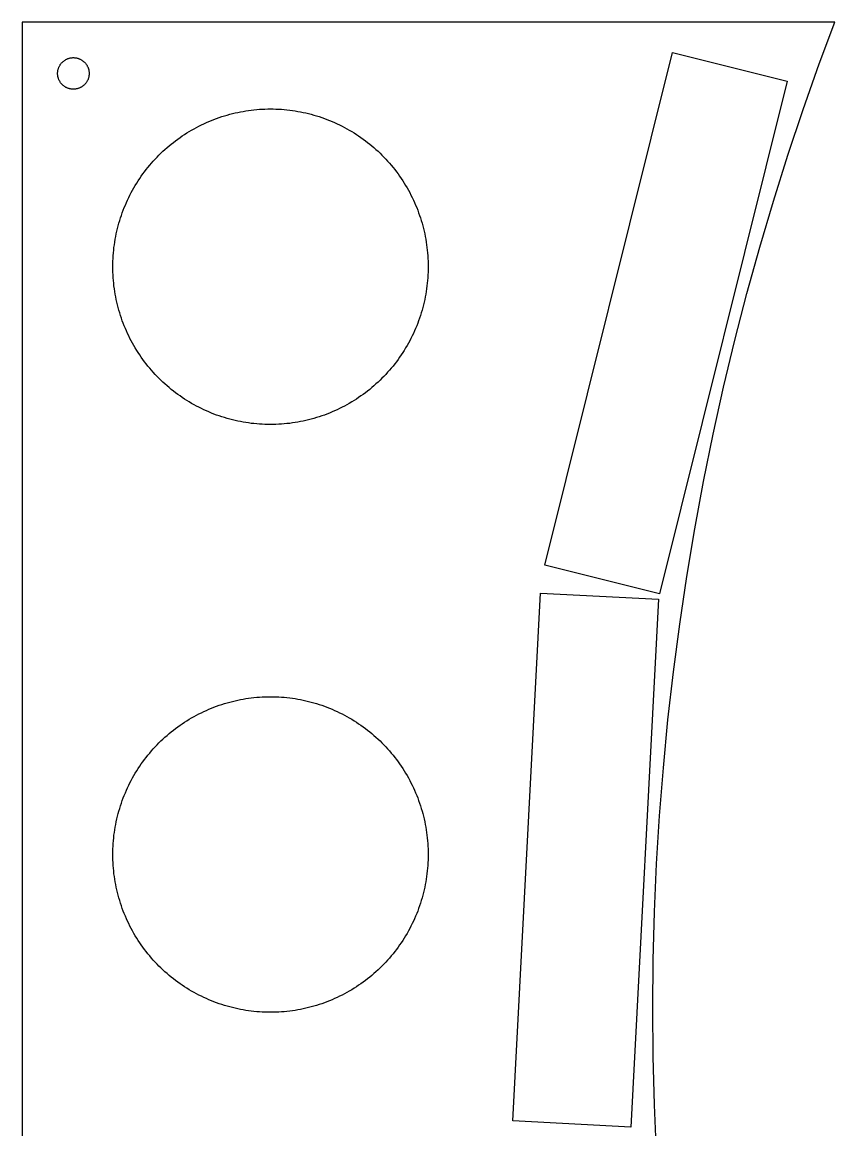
# Model space of a CAD drawing. Header units: metres. Extents: x 0 to 206, y 275 to 740.
# Drawn here: x 0 to 206.2, y 459.2 to 740 of the extents above; entities that cross this region are included whole.
import ezdxf

# ---------------------------------------------------------------- set-up
doc = ezdxf.new("R2010")
doc.units = ezdxf.units.M

msp = doc.modelspace()

# ---------------------------------------------------------------- linework, layer by layer
for p, q in [((206.173, 740), (0, 740)), ((0, 740), (0, 295)), ((202.215, 729.414), (206.173, 740)), ((10.4288, 730.064), (10.5374, 730.152)), ((10.5374, 730.152), (10.6488, 730.236)), ((10.6488, 730.236), (10.7632, 730.316)), ((10.7632, 730.316), (10.8803, 730.392)), ((10.8803, 730.392), (11, 730.464)), ((11, 730.464), (11.1221, 730.532)), ((11.1221, 730.532), (11.2465, 730.595)), ((11.2465, 730.595), (11.373, 730.654)), ((11.373, 730.654), (11.5016, 730.709)), ((11.5016, 730.709), (11.6319, 730.759)), ((11.6319, 730.759), (11.7639, 730.804)), ((11.7639, 730.804), (11.8974, 730.845)), ((11.8974, 730.845), (12.0323, 730.881)), ((12.0323, 730.881), (12.1684, 730.913)), ((12.1684, 730.913), (12.3054, 730.939)), ((12.3054, 730.939), (12.4433, 730.961)), ((12.4433, 730.961), (12.5819, 730.978)), ((12.5819, 730.978), (12.721, 730.99)), ((12.721, 730.99), (12.8604, 730.998)), ((12.8604, 730.998), (13, 731)), ((13, 731), (13.1396, 730.998)), ((13.1396, 730.998), (13.279, 730.99)), ((13.279, 730.99), (13.4181, 730.978)), ((13.4181, 730.978), (13.5567, 730.961)), ((13.5567, 730.961), (13.6946, 730.939)), ((13.6946, 730.939), (13.8316, 730.913)), ((13.8316, 730.913), (13.9677, 730.881)), ((13.9677, 730.881), (14.1025, 730.845)), ((14.1025, 730.845), (14.2361, 730.804)), ((14.2361, 730.804), (14.3681, 730.759)), ((14.3681, 730.759), (14.4984, 730.709)), ((14.4984, 730.709), (14.6269, 730.654)), ((14.6269, 730.654), (14.7535, 730.595)), ((14.7535, 730.595), (14.8779, 730.532)), ((14.8779, 730.532), (15, 730.464)), ((15, 730.464), (15.1197, 730.392)), ((15.1197, 730.392), (15.2368, 730.316)), ((15.2368, 730.316), (15.3511, 730.236)), ((15.3511, 730.236), (15.4626, 730.152)), ((15.4626, 730.152), (15.5711, 730.064)), ((132.564, 602.319), (164.982, 732.339)), ((164.982, 732.339), (194.091, 725.081)), ((9.0097, 727.279), (9.0219, 727.418)), ((9.0219, 727.418), (9.0389, 727.557)), ((9.0389, 727.557), (9.0608, 727.695)), ((9.0608, 727.695), (9.0874, 727.832)), ((9.0874, 727.832), (9.1188, 727.968)), ((9.1188, 727.968), (9.1549, 728.103)), ((9.1549, 728.103), (9.1958, 728.236)), ((9.1958, 728.236), (9.2412, 728.368)), ((9.2412, 728.368), (9.2913, 728.498)), ((9.2913, 728.498), (9.3458, 728.627)), ((9.3458, 728.627), (9.4048, 728.753)), ((9.4048, 728.753), (9.4682, 728.878)), ((9.4682, 728.878), (9.5359, 729)), ((9.5359, 729), (9.6078, 729.12)), ((9.6078, 729.12), (9.6838, 729.237)), ((9.6838, 729.237), (9.7639, 729.351)), ((9.7639, 729.351), (9.848, 729.463)), ((9.848, 729.463), (9.9358, 729.571)), ((9.9358, 729.571), (10.0274, 729.677)), ((10.0274, 729.677), (10.1226, 729.779)), ((10.1226, 729.779), (10.2214, 729.877)), ((10.2214, 729.877), (10.3235, 729.973)), ((10.3235, 729.973), (10.4288, 730.064)), ((15.5711, 730.064), (15.6765, 729.973)), ((15.6765, 729.973), (15.7786, 729.877)), ((15.7786, 729.877), (15.8773, 729.779)), ((15.8773, 729.779), (15.9726, 729.677)), ((15.9726, 729.677), (16.0642, 729.571)), ((16.0642, 729.571), (16.152, 729.463)), ((16.152, 729.463), (16.2361, 729.351)), ((16.2361, 729.351), (16.3161, 729.237)), ((16.3161, 729.237), (16.3922, 729.12)), ((16.3922, 729.12), (16.4641, 729)), ((16.4641, 729), (16.5318, 728.878)), ((16.5318, 728.878), (16.5952, 728.753)), ((16.5952, 728.753), (16.6542, 728.627)), ((16.6542, 728.627), (16.7087, 728.498)), ((16.7087, 728.498), (16.7588, 728.368)), ((16.7588, 728.368), (16.8042, 728.236)), ((16.8042, 728.236), (16.845, 728.103)), ((16.845, 728.103), (16.8812, 727.968)), ((16.8812, 727.968), (16.9126, 727.832)), ((16.9126, 727.832), (16.9392, 727.695)), ((16.9392, 727.695), (16.9611, 727.557)), ((16.9611, 727.557), (16.9781, 727.418)), ((16.9781, 727.418), (16.9902, 727.279)), ((198.137, 717.898), (202.215, 729.414)), ((9, 727), (9.0024, 727.14)), ((9.0024, 726.86), (9, 727)), ((9.0024, 727.14), (9.0097, 727.279)), ((9.0097, 726.721), (9.0024, 726.86)), ((9.0219, 726.582), (9.0097, 726.721)), ((9.0389, 726.443), (9.0219, 726.582)), ((9.0608, 726.305), (9.0389, 726.443)), ((9.0874, 726.168), (9.0608, 726.305)), ((9.1188, 726.032), (9.0874, 726.168)), ((9.1549, 725.897), (9.1188, 726.032)), ((9.1958, 725.764), (9.1549, 725.897)), ((9.2412, 725.632), (9.1958, 725.764)), ((9.2913, 725.502), (9.2412, 725.632)), ((9.3458, 725.373), (9.2913, 725.502)), ((9.4048, 725.247), (9.3458, 725.373)), ((9.4682, 725.122), (9.4048, 725.247)), ((9.5359, 725), (9.4682, 725.122)), ((9.6078, 724.88), (9.5359, 725)), ((9.6838, 724.763), (9.6078, 724.88)), ((9.7639, 724.649), (9.6838, 724.763)), ((9.848, 724.537), (9.7639, 724.649)), ((9.9358, 724.429), (9.848, 724.537)), ((16.152, 724.537), (16.0642, 724.429)), ((16.2361, 724.649), (16.152, 724.537)), ((16.3161, 724.763), (16.2361, 724.649)), ((16.3922, 724.88), (16.3161, 724.763)), ((16.4641, 725), (16.3922, 724.88)), ((16.5318, 725.122), (16.4641, 725)), ((16.5952, 725.247), (16.5318, 725.122)), ((16.6542, 725.373), (16.5952, 725.247)), ((16.7087, 725.502), (16.6542, 725.373)), ((16.7588, 725.632), (16.7087, 725.502)), ((16.8042, 725.764), (16.7588, 725.632)), ((16.845, 725.897), (16.8042, 725.764)), ((16.8812, 726.032), (16.845, 725.897)), ((16.9126, 726.168), (16.8812, 726.032)), ((16.9392, 726.305), (16.9126, 726.168)), ((16.9611, 726.443), (16.9392, 726.305)), ((16.9781, 726.582), (16.9611, 726.443)), ((16.9902, 726.721), (16.9781, 726.582)), ((16.9902, 727.279), (16.9976, 727.14)), ((16.9976, 726.86), (16.9902, 726.721)), ((16.9976, 727.14), (17, 727)), ((17, 727), (16.9976, 726.86)), ((194.091, 725.081), (161.673, 595.061)), ((10.0274, 724.323), (9.9358, 724.429)), ((10.1226, 724.221), (10.0274, 724.323)), ((10.2214, 724.123), (10.1226, 724.221)), ((10.3235, 724.027), (10.2214, 724.123)), ((10.4288, 723.936), (10.3235, 724.027)), ((10.5374, 723.848), (10.4288, 723.936)), ((10.6488, 723.764), (10.5374, 723.848)), ((10.7632, 723.684), (10.6488, 723.764)), ((10.8803, 723.608), (10.7632, 723.684)), ((11, 723.536), (10.8803, 723.608)), ((11.1221, 723.468), (11, 723.536)), ((11.2465, 723.405), (11.1221, 723.468)), ((11.373, 723.346), (11.2465, 723.405)), ((11.5016, 723.291), (11.373, 723.346)), ((11.6319, 723.241), (11.5016, 723.291)), ((11.7639, 723.196), (11.6319, 723.241)), ((11.8974, 723.155), (11.7639, 723.196)), ((12.0323, 723.119), (11.8974, 723.155)), ((12.1684, 723.087), (12.0323, 723.119)), ((12.3054, 723.061), (12.1684, 723.087)), ((12.4433, 723.039), (12.3054, 723.061)), ((12.5819, 723.022), (12.4433, 723.039)), ((12.721, 723.01), (12.5819, 723.022)), ((12.8604, 723.002), (12.721, 723.01)), ((13, 723), (12.8604, 723.002)), ((13.1396, 723.002), (13, 723)), ((13.279, 723.01), (13.1396, 723.002)), ((13.4181, 723.022), (13.279, 723.01)), ((13.5567, 723.039), (13.4181, 723.022)), ((13.6946, 723.061), (13.5567, 723.039)), ((13.8316, 723.087), (13.6946, 723.061)), ((13.9677, 723.119), (13.8316, 723.087)), ((14.1025, 723.155), (13.9677, 723.119)), ((14.2361, 723.196), (14.1025, 723.155)), ((14.3681, 723.241), (14.2361, 723.196)), ((14.4984, 723.291), (14.3681, 723.241)), ((14.6269, 723.346), (14.4984, 723.291)), ((14.7535, 723.405), (14.6269, 723.346)), ((14.8779, 723.468), (14.7535, 723.405)), ((15, 723.536), (14.8779, 723.468)), ((15.1197, 723.608), (15, 723.536)), ((15.2368, 723.684), (15.1197, 723.608)), ((15.3511, 723.764), (15.2368, 723.684)), ((15.4626, 723.848), (15.3511, 723.764)), ((15.5711, 723.936), (15.4626, 723.848)), ((15.6765, 724.027), (15.5711, 723.936)), ((15.7786, 724.123), (15.6765, 724.027)), ((15.8773, 724.221), (15.7786, 724.123)), ((15.9726, 724.323), (15.8773, 724.221)), ((16.0642, 724.429), (15.9726, 724.323)), ((50.6393, 716.042), (51.3051, 716.252)), ((51.3051, 716.252), (51.9745, 716.45)), ((51.9745, 716.45), (52.6472, 716.637)), ((52.6472, 716.637), (53.3231, 716.812)), ((53.3231, 716.812), (54.002, 716.975)), ((54.002, 716.975), (54.6835, 717.126)), ((54.6835, 717.126), (55.3676, 717.265)), ((55.3676, 717.265), (56.0541, 717.392)), ((56.0541, 717.392), (56.7426, 717.508)), ((56.7426, 717.508), (57.4331, 717.611)), ((57.4331, 717.611), (58.1252, 717.702)), ((58.1252, 717.702), (58.8188, 717.781)), ((58.8188, 717.781), (59.5138, 717.848)), ((59.5138, 717.848), (60.2097, 717.903)), ((60.2097, 717.903), (60.9066, 717.945)), ((60.9066, 717.945), (61.604, 717.976)), ((61.604, 717.976), (62.3019, 717.994)), ((62.3019, 717.994), (63, 718)), ((63, 718), (63.6981, 717.994)), ((63.6981, 717.994), (64.396, 717.976)), ((64.396, 717.976), (65.0934, 717.945)), ((65.0934, 717.945), (65.7903, 717.903)), ((65.7903, 717.903), (66.4862, 717.848)), ((66.4862, 717.848), (67.1811, 717.781)), ((67.1811, 717.781), (67.8748, 717.702)), ((67.8748, 717.702), (68.5669, 717.611)), ((68.5669, 717.611), (69.2574, 717.508)), ((69.2574, 717.508), (69.9459, 717.392)), ((69.9459, 717.392), (70.6324, 717.265)), ((70.6324, 717.265), (71.3165, 717.126)), ((71.3165, 717.126), (71.998, 716.975)), ((71.998, 716.975), (72.6769, 716.812)), ((72.6769, 716.812), (73.3528, 716.637)), ((73.3528, 716.637), (74.0255, 716.45)), ((74.0255, 716.45), (74.6949, 716.252)), ((74.6949, 716.252), (75.3607, 716.042)), ((194.26, 706.312), (198.137, 717.898)), ((43.6076, 712.985), (44.2211, 713.318)), ((44.2211, 713.318), (44.8404, 713.64)), ((44.8404, 713.64), (45.4651, 713.952)), ((45.4651, 713.952), (46.0953, 714.252)), ((46.0953, 714.252), (46.7305, 714.542)), ((46.7305, 714.542), (47.3707, 714.82)), ((47.3707, 714.82), (48.0157, 715.087)), ((48.0157, 715.087), (48.6653, 715.343)), ((48.6653, 715.343), (49.3192, 715.588)), ((49.3192, 715.588), (49.9773, 715.821)), ((49.9773, 715.821), (50.6393, 716.042)), ((75.3607, 716.042), (76.0227, 715.821)), ((76.0227, 715.821), (76.6808, 715.588)), ((76.6808, 715.588), (77.3347, 715.343)), ((77.3347, 715.343), (77.9843, 715.087)), ((77.9843, 715.087), (78.6292, 714.82)), ((78.6292, 714.82), (79.2695, 714.542)), ((79.2695, 714.542), (79.9047, 714.252)), ((79.9047, 714.252), (80.5348, 713.952)), ((80.5348, 713.952), (81.1596, 713.64)), ((81.1596, 713.64), (81.7789, 713.318)), ((81.7789, 713.318), (82.3924, 712.985)), ((39.4886, 710.361), (40.0569, 710.766)), ((40.0569, 710.766), (40.6323, 711.161)), ((40.6323, 711.161), (41.2144, 711.547)), ((41.2144, 711.547), (41.8032, 711.922)), ((41.8032, 711.922), (42.3985, 712.287)), ((42.3985, 712.287), (43, 712.641)), ((43, 712.641), (43.6076, 712.985)), ((82.3924, 712.985), (83, 712.641)), ((83, 712.641), (83.6015, 712.287)), ((83.6015, 712.287), (84.1968, 711.922)), ((84.1968, 711.922), (84.7856, 711.547)), ((84.7856, 711.547), (85.3677, 711.161)), ((85.3677, 711.161), (85.9431, 710.766)), ((85.9431, 710.766), (86.5114, 710.361)), ((35.7201, 707.254), (36.2348, 707.726)), ((36.2348, 707.726), (36.7576, 708.188)), ((36.7576, 708.188), (37.2885, 708.642)), ((37.2885, 708.642), (37.8272, 709.086)), ((37.8272, 709.086), (38.3735, 709.52)), ((38.3735, 709.52), (38.9274, 709.945)), ((38.9274, 709.945), (39.4886, 710.361)), ((86.5114, 710.361), (87.0726, 709.945)), ((87.0726, 709.945), (87.6264, 709.52)), ((87.6264, 709.52), (88.1728, 709.086)), ((88.1728, 709.086), (88.7115, 708.642)), ((88.7115, 708.642), (89.2424, 708.188)), ((89.2424, 708.188), (89.7652, 707.726)), ((89.7652, 707.726), (90.2799, 707.254)), ((33.2742, 704.765), (33.7458, 705.28)), ((33.7458, 705.28), (34.2264, 705.786)), ((34.2264, 705.786), (34.7157, 706.284)), ((34.7157, 706.284), (35.2137, 706.774)), ((35.2137, 706.774), (35.7201, 707.254)), ((90.2799, 707.254), (90.7863, 706.774)), ((90.7863, 706.774), (91.2843, 706.284)), ((91.2843, 706.284), (91.7736, 705.786)), ((91.7736, 705.786), (92.2541, 705.28)), ((92.2541, 705.28), (92.7258, 704.765)), ((190.587, 694.66), (194.26, 706.312)), ((30.6393, 701.511), (31.0546, 702.073)), ((31.0546, 702.073), (31.4796, 702.626)), ((31.4796, 702.626), (31.9142, 703.173)), ((31.9142, 703.173), (32.3582, 703.712)), ((32.3582, 703.712), (32.8116, 704.242)), ((32.8116, 704.242), (33.2742, 704.765)), ((92.7258, 704.765), (93.1884, 704.242)), ((93.1884, 704.242), (93.6418, 703.712)), ((93.6418, 703.712), (94.0858, 703.173)), ((94.0858, 703.173), (94.5204, 702.626)), ((94.5204, 702.626), (94.9454, 702.073)), ((94.9454, 702.073), (95.3607, 701.511)), ((29.0781, 699.197), (29.4532, 699.786)), ((29.4532, 699.786), (29.8385, 700.368)), ((29.8385, 700.368), (30.2339, 700.943)), ((30.2339, 700.943), (30.6393, 701.511)), ((95.3607, 701.511), (95.7661, 700.943)), ((95.7661, 700.943), (96.1615, 700.368)), ((96.1615, 700.368), (96.5468, 699.786)), ((96.5468, 699.786), (96.9219, 699.197)), ((27.3597, 696.16), (27.6821, 696.779)), ((27.6821, 696.779), (28.0152, 697.392)), ((28.0152, 697.392), (28.359, 698)), ((28.359, 698), (28.7133, 698.602)), ((28.7133, 698.602), (29.0781, 699.197)), ((96.9219, 699.197), (97.2867, 698.602)), ((97.2867, 698.602), (97.641, 698)), ((97.641, 698), (97.9848, 697.392)), ((97.9848, 697.392), (98.3179, 696.779)), ((98.3179, 696.779), (98.6403, 696.16)), ((25.9126, 692.984), (26.1798, 693.629)), ((26.1798, 693.629), (26.4582, 694.269)), ((26.4582, 694.269), (26.7477, 694.905)), ((26.7477, 694.905), (27.0482, 695.535)), ((27.0482, 695.535), (27.3597, 696.16)), ((98.6403, 696.16), (98.9518, 695.535)), ((98.9518, 695.535), (99.2523, 694.905)), ((99.2523, 694.905), (99.5418, 694.269)), ((99.5418, 694.269), (99.8202, 693.629)), ((99.8202, 693.629), (100.087, 692.984)), ((187.117, 682.946), (190.587, 694.66)), ((24.9577, 690.361), (25.1792, 691.023)), ((25.1792, 691.023), (25.4123, 691.681)), ((25.4123, 691.681), (25.6568, 692.335)), ((25.6568, 692.335), (25.9126, 692.984)), ((100.087, 692.984), (100.343, 692.335)), ((100.343, 692.335), (100.588, 691.681)), ((100.588, 691.681), (100.821, 691.023)), ((100.821, 691.023), (101.042, 690.361)), ((24.1882, 687.677), (24.363, 688.353)), ((24.363, 688.353), (24.5495, 689.025)), ((24.5495, 689.025), (24.7478, 689.695)), ((24.7478, 689.695), (24.9577, 690.361)), ((101.042, 690.361), (101.252, 689.695)), ((101.252, 689.695), (101.45, 689.025)), ((101.45, 689.025), (101.637, 688.353)), ((101.637, 688.353), (101.812, 687.677)), ((23.6077, 684.946), (23.7349, 685.632)), ((23.7349, 685.632), (23.8741, 686.316)), ((23.8741, 686.316), (24.0252, 686.998)), ((24.0252, 686.998), (24.1882, 687.677)), ((101.812, 687.677), (101.975, 686.998)), ((101.975, 686.998), (102.126, 686.316)), ((102.126, 686.316), (102.265, 685.632)), ((102.265, 685.632), (102.392, 684.946)), ((23.2191, 682.181), (23.2981, 682.875)), ((23.2981, 682.875), (23.3893, 683.567)), ((23.3893, 683.567), (23.4925, 684.257)), ((23.4925, 684.257), (23.6077, 684.946)), ((102.392, 684.946), (102.508, 684.257)), ((102.508, 684.257), (102.611, 683.567)), ((102.611, 683.567), (102.702, 682.875)), ((102.702, 682.875), (102.781, 682.181)), ((183.852, 671.173), (187.117, 682.946)), ((23.0244, 679.396), (23.0548, 680.093)), ((23.0548, 680.093), (23.0974, 680.79)), ((23.0974, 680.79), (23.1522, 681.486)), ((23.1522, 681.486), (23.2191, 682.181)), ((102.781, 682.181), (102.848, 681.486)), ((102.848, 681.486), (102.903, 680.79)), ((102.903, 680.79), (102.945, 680.093)), ((102.945, 680.093), (102.976, 679.396)), ((23, 678), (23.0061, 678.698)), ((23.0061, 677.302), (23, 678)), ((23.0061, 678.698), (23.0244, 679.396)), ((23.0244, 676.604), (23.0061, 677.302)), ((102.976, 679.396), (102.994, 678.698)), ((102.994, 677.302), (102.976, 676.604)), ((102.994, 678.698), (103, 678)), ((103, 678), (102.994, 677.302)), ((23.0548, 675.907), (23.0244, 676.604)), ((23.0974, 675.21), (23.0548, 675.907)), ((23.1522, 674.514), (23.0974, 675.21)), ((23.2191, 673.819), (23.1522, 674.514)), ((102.848, 674.514), (102.781, 673.819)), ((102.903, 675.21), (102.848, 674.514)), ((102.945, 675.907), (102.903, 675.21)), ((102.976, 676.604), (102.945, 675.907)), ((23.2981, 673.125), (23.2191, 673.819)), ((23.3893, 672.433), (23.2981, 673.125)), ((23.4925, 671.743), (23.3893, 672.433)), ((23.6077, 671.054), (23.4925, 671.743)), ((102.508, 671.743), (102.392, 671.054)), ((102.611, 672.433), (102.508, 671.743)), ((102.702, 673.125), (102.611, 672.433)), ((102.781, 673.819), (102.702, 673.125)), ((180.793, 659.345), (183.852, 671.173)), ((23.7349, 670.368), (23.6077, 671.054)), ((23.8741, 669.684), (23.7349, 670.368)), ((24.0252, 669.002), (23.8741, 669.684)), ((24.1882, 668.323), (24.0252, 669.002)), ((24.363, 667.647), (24.1882, 668.323)), ((101.812, 668.323), (101.637, 667.647)), ((101.975, 669.002), (101.812, 668.323)), ((102.126, 669.684), (101.975, 669.002)), ((102.265, 670.368), (102.126, 669.684)), ((102.392, 671.054), (102.265, 670.368)), ((24.5495, 666.975), (24.363, 667.647)), ((24.7478, 666.305), (24.5495, 666.975)), ((24.9577, 665.639), (24.7478, 666.305)), ((25.1792, 664.977), (24.9577, 665.639)), ((101.042, 665.639), (100.821, 664.977)), ((101.252, 666.305), (101.042, 665.639)), ((101.45, 666.975), (101.252, 666.305)), ((101.637, 667.647), (101.45, 666.975)), ((25.4123, 664.319), (25.1792, 664.977)), ((25.6568, 663.665), (25.4123, 664.319)), ((25.9126, 663.016), (25.6568, 663.665)), ((26.1798, 662.371), (25.9126, 663.016)), ((100.087, 663.016), (99.8202, 662.371)), ((100.343, 663.665), (100.087, 663.016)), ((100.588, 664.319), (100.343, 663.665)), ((100.821, 664.977), (100.588, 664.319)), ((26.4582, 661.731), (26.1798, 662.371)), ((26.7477, 661.095), (26.4582, 661.731)), ((27.0482, 660.465), (26.7477, 661.095)), ((27.3597, 659.84), (27.0482, 660.465)), ((98.9518, 660.465), (98.6403, 659.84)), ((99.2523, 661.095), (98.9518, 660.465)), ((99.5418, 661.731), (99.2523, 661.095)), ((99.8202, 662.371), (99.5418, 661.731)), ((27.6821, 659.221), (27.3597, 659.84)), ((28.0152, 658.608), (27.6821, 659.221)), ((28.359, 658), (28.0152, 658.608)), ((28.7133, 657.398), (28.359, 658)), ((29.0781, 656.803), (28.7133, 657.398)), ((97.2867, 657.398), (96.9219, 656.803)), ((97.641, 658), (97.2867, 657.398)), ((97.9848, 658.608), (97.641, 658)), ((98.3179, 659.221), (97.9848, 658.608)), ((98.6403, 659.84), (98.3179, 659.221)), ((177.941, 647.466), (180.793, 659.345)), ((29.4532, 656.214), (29.0781, 656.803)), ((29.8385, 655.632), (29.4532, 656.214)), ((30.2339, 655.057), (29.8385, 655.632)), ((30.6393, 654.489), (30.2339, 655.057)), ((31.0546, 653.927), (30.6393, 654.489)), ((95.3607, 654.489), (94.9454, 653.927)), ((95.7661, 655.057), (95.3607, 654.489)), ((96.1615, 655.632), (95.7661, 655.057)), ((96.5468, 656.214), (96.1615, 655.632)), ((96.9219, 656.803), (96.5468, 656.214)), ((31.4796, 653.374), (31.0546, 653.927)), ((31.9142, 652.827), (31.4796, 653.374)), ((32.3582, 652.288), (31.9142, 652.827)), ((32.8116, 651.758), (32.3582, 652.288)), ((33.2742, 651.235), (32.8116, 651.758)), ((93.1884, 651.758), (92.7258, 651.235)), ((93.6418, 652.288), (93.1884, 651.758)), ((94.0858, 652.827), (93.6418, 652.288)), ((94.5204, 653.374), (94.0858, 652.827)), ((94.9454, 653.927), (94.5204, 653.374)), ((33.7458, 650.72), (33.2742, 651.235)), ((34.2264, 650.214), (33.7458, 650.72)), ((34.7157, 649.716), (34.2264, 650.214)), ((35.2137, 649.226), (34.7157, 649.716)), ((35.7201, 648.746), (35.2137, 649.226)), ((36.2348, 648.274), (35.7201, 648.746)), ((90.2799, 648.746), (89.7652, 648.274)), ((90.7863, 649.226), (90.2799, 648.746)), ((91.2843, 649.716), (90.7863, 649.226)), ((91.7736, 650.214), (91.2843, 649.716)), ((92.2541, 650.72), (91.7736, 650.214)), ((92.7258, 651.235), (92.2541, 650.72)), ((36.7576, 647.812), (36.2348, 648.274)), ((37.2885, 647.358), (36.7576, 647.812)), ((37.8272, 646.914), (37.2885, 647.358)), ((38.3735, 646.48), (37.8272, 646.914)), ((38.9274, 646.055), (38.3735, 646.48)), ((39.4886, 645.639), (38.9274, 646.055)), ((87.0726, 646.055), (86.5114, 645.639)), ((87.6264, 646.48), (87.0726, 646.055)), ((88.1728, 646.914), (87.6264, 646.48)), ((88.7115, 647.358), (88.1728, 646.914)), ((89.2424, 647.812), (88.7115, 647.358)), ((89.7652, 648.274), (89.2424, 647.812)), ((175.297, 635.538), (177.941, 647.466)), ((40.0569, 645.234), (39.4886, 645.639)), ((40.6323, 644.838), (40.0569, 645.234)), ((41.2144, 644.453), (40.6323, 644.838)), ((41.8032, 644.078), (41.2144, 644.453)), ((42.3985, 643.713), (41.8032, 644.078)), ((43, 643.359), (42.3985, 643.713)), ((43.6076, 643.015), (43, 643.359)), ((83, 643.359), (82.3924, 643.015)), ((83.6015, 643.713), (83, 643.359)), ((84.1968, 644.078), (83.6015, 643.713)), ((84.7856, 644.453), (84.1968, 644.078)), ((85.3677, 644.838), (84.7856, 644.453)), ((85.9431, 645.234), (85.3677, 644.838)), ((86.5114, 645.639), (85.9431, 645.234)), ((44.2211, 642.682), (43.6076, 643.015)), ((44.8404, 642.36), (44.2211, 642.682)), ((45.4651, 642.048), (44.8404, 642.36)), ((46.0953, 641.748), (45.4651, 642.048)), ((46.7305, 641.458), (46.0953, 641.748)), ((47.3707, 641.18), (46.7305, 641.458)), ((48.0157, 640.913), (47.3707, 641.18)), ((48.6653, 640.657), (48.0157, 640.913)), ((49.3192, 640.412), (48.6653, 640.657)), ((49.9773, 640.179), (49.3192, 640.412)), ((76.6808, 640.412), (76.0227, 640.179)), ((77.3347, 640.657), (76.6808, 640.412)), ((77.9843, 640.913), (77.3347, 640.657)), ((78.6292, 641.18), (77.9843, 640.913)), ((79.2695, 641.458), (78.6292, 641.18)), ((79.9047, 641.748), (79.2695, 641.458)), ((80.5348, 642.048), (79.9047, 641.748)), ((81.1596, 642.36), (80.5348, 642.048)), ((81.7789, 642.682), (81.1596, 642.36)), ((82.3924, 643.015), (81.7789, 642.682)), ((50.6393, 639.958), (49.9773, 640.179)), ((51.3051, 639.748), (50.6393, 639.958)), ((51.9745, 639.55), (51.3051, 639.748)), ((52.6472, 639.363), (51.9745, 639.55)), ((53.3231, 639.188), (52.6472, 639.363)), ((54.002, 639.025), (53.3231, 639.188)), ((54.6835, 638.874), (54.002, 639.025)), ((55.3676, 638.735), (54.6835, 638.874)), ((56.0541, 638.608), (55.3676, 638.735)), ((56.7426, 638.492), (56.0541, 638.608)), ((57.4331, 638.389), (56.7426, 638.492)), ((58.1252, 638.298), (57.4331, 638.389)), ((58.8188, 638.219), (58.1252, 638.298)), ((59.5138, 638.152), (58.8188, 638.219)), ((60.2097, 638.097), (59.5138, 638.152)), ((60.9066, 638.055), (60.2097, 638.097)), ((61.604, 638.024), (60.9066, 638.055)), ((62.3019, 638.006), (61.604, 638.024)), ((63, 638), (62.3019, 638.006)), ((63.6981, 638.006), (63, 638)), ((64.396, 638.024), (63.6981, 638.006)), ((65.0934, 638.055), (64.396, 638.024)), ((65.7903, 638.097), (65.0934, 638.055)), ((66.4862, 638.152), (65.7903, 638.097)), ((67.1811, 638.219), (66.4862, 638.152)), ((67.8748, 638.298), (67.1811, 638.219)), ((68.5669, 638.389), (67.8748, 638.298)), ((69.2574, 638.492), (68.5669, 638.389)), ((69.9459, 638.608), (69.2574, 638.492)), ((70.6324, 638.735), (69.9459, 638.608)), ((71.3165, 638.874), (70.6324, 638.735)), ((71.998, 639.025), (71.3165, 638.874)), ((72.6769, 639.188), (71.998, 639.025)), ((73.3528, 639.363), (72.6769, 639.188)), ((74.0255, 639.55), (73.3528, 639.363)), ((74.6949, 639.748), (74.0255, 639.55)), ((75.3607, 639.958), (74.6949, 639.748)), ((76.0227, 640.179), (75.3607, 639.958)), ((172.861, 623.566), (175.297, 635.538)), ((170.635, 611.554), (172.861, 623.566)), ((168.618, 599.504), (170.635, 611.554)), ((161.673, 595.061), (132.564, 602.319)), ((166.812, 587.421), (168.618, 599.504)), ((124.498, 461.454), (131.511, 595.27)), ((131.511, 595.27), (161.47, 593.7)), ((161.47, 593.7), (154.457, 459.884)), ((165.218, 575.309), (166.812, 587.421)), ((163.835, 563.17), (165.218, 575.309)), ((50.6393, 567.042), (51.3051, 567.252)), ((51.3051, 567.252), (51.9745, 567.45)), ((51.9745, 567.45), (52.6472, 567.637)), ((52.6472, 567.637), (53.3231, 567.812)), ((53.3231, 567.812), (54.002, 567.975)), ((54.002, 567.975), (54.6835, 568.126)), ((54.6835, 568.126), (55.3676, 568.265)), ((55.3676, 568.265), (56.0541, 568.392)), ((56.0541, 568.392), (56.7426, 568.508)), ((56.7426, 568.508), (57.4331, 568.611)), ((57.4331, 568.611), (58.1252, 568.702)), ((58.1252, 568.702), (58.8188, 568.781)), ((58.8188, 568.781), (59.5138, 568.848)), ((59.5138, 568.848), (60.2097, 568.903)), ((60.2097, 568.903), (60.9066, 568.945)), ((60.9066, 568.945), (61.604, 568.976)), ((61.604, 568.976), (62.3019, 568.994)), ((62.3019, 568.994), (63, 569)), ((63, 569), (63.6981, 568.994)), ((63.6981, 568.994), (64.396, 568.976)), ((64.396, 568.976), (65.0934, 568.945)), ((65.0934, 568.945), (65.7903, 568.903)), ((65.7903, 568.903), (66.4862, 568.848)), ((66.4862, 568.848), (67.1811, 568.781)), ((67.1811, 568.781), (67.8748, 568.702)), ((67.8748, 568.702), (68.5669, 568.611)), ((68.5669, 568.611), (69.2574, 568.508)), ((69.2574, 568.508), (69.9459, 568.392)), ((69.9459, 568.392), (70.6324, 568.265)), ((70.6324, 568.265), (71.3165, 568.126)), ((71.3165, 568.126), (71.998, 567.975)), ((71.998, 567.975), (72.6769, 567.812)), ((72.6769, 567.812), (73.3528, 567.637)), ((73.3528, 567.637), (74.0255, 567.45)), ((74.0255, 567.45), (74.6949, 567.252)), ((74.6949, 567.252), (75.3607, 567.042)), ((44.2211, 564.318), (44.8404, 564.64)), ((44.8404, 564.64), (45.4651, 564.952)), ((45.4651, 564.952), (46.0953, 565.252)), ((46.0953, 565.252), (46.7305, 565.542)), ((46.7305, 565.542), (47.3707, 565.82)), ((47.3707, 565.82), (48.0157, 566.087)), ((48.0157, 566.087), (48.6653, 566.343)), ((48.6653, 566.343), (49.3192, 566.588)), ((49.3192, 566.588), (49.9773, 566.821)), ((49.9773, 566.821), (50.6393, 567.042)), ((75.3607, 567.042), (76.0227, 566.821)), ((76.0227, 566.821), (76.6808, 566.588)), ((76.6808, 566.588), (77.3347, 566.343)), ((77.3347, 566.343), (77.9843, 566.087)), ((77.9843, 566.087), (78.6292, 565.82)), ((78.6292, 565.82), (79.2695, 565.542)), ((79.2695, 565.542), (79.9047, 565.252)), ((79.9047, 565.252), (80.5348, 564.952)), ((80.5348, 564.952), (81.1596, 564.64)), ((81.1596, 564.64), (81.7789, 564.318)), ((39.4886, 561.361), (40.0569, 561.766)), ((40.0569, 561.766), (40.6323, 562.161)), ((40.6323, 562.161), (41.2144, 562.547)), ((41.2144, 562.547), (41.8032, 562.922)), ((41.8032, 562.922), (42.3985, 563.287)), ((42.3985, 563.287), (43, 563.641)), ((43, 563.641), (43.6076, 563.985)), ((43.6076, 563.985), (44.2211, 564.318)), ((81.7789, 564.318), (82.3924, 563.985)), ((82.3924, 563.985), (83, 563.641)), ((83, 563.641), (83.6015, 563.287)), ((83.6015, 563.287), (84.1968, 562.922)), ((84.1968, 562.922), (84.7856, 562.547)), ((84.7856, 562.547), (85.3677, 562.161)), ((85.3677, 562.161), (85.9431, 561.766)), ((85.9431, 561.766), (86.5114, 561.361)), ((162.664, 551.009), (163.835, 563.17)), ((36.2348, 558.726), (36.7576, 559.188)), ((36.7576, 559.188), (37.2885, 559.642)), ((37.2885, 559.642), (37.8272, 560.086)), ((37.8272, 560.086), (38.3735, 560.52)), ((38.3735, 560.52), (38.9274, 560.945)), ((38.9274, 560.945), (39.4886, 561.361)), ((86.5114, 561.361), (87.0726, 560.945)), ((87.0726, 560.945), (87.6264, 560.52)), ((87.6264, 560.52), (88.1728, 560.086)), ((88.1728, 560.086), (88.7115, 559.642)), ((88.7115, 559.642), (89.2424, 559.188)), ((89.2424, 559.188), (89.7652, 558.726)), ((33.2742, 555.765), (33.7458, 556.28)), ((33.7458, 556.28), (34.2264, 556.786)), ((34.2264, 556.786), (34.7157, 557.284)), ((34.7157, 557.284), (35.2137, 557.774)), ((35.2137, 557.774), (35.7201, 558.254)), ((35.7201, 558.254), (36.2348, 558.726)), ((89.7652, 558.726), (90.2799, 558.254)), ((90.2799, 558.254), (90.7863, 557.774)), ((90.7863, 557.774), (91.2843, 557.284)), ((91.2843, 557.284), (91.7736, 556.786)), ((91.7736, 556.786), (92.2541, 556.28)), ((92.2541, 556.28), (92.7258, 555.765)), ((31.0546, 553.073), (31.4796, 553.626)), ((31.4796, 553.626), (31.9142, 554.173)), ((31.9142, 554.173), (32.3582, 554.712)), ((32.3582, 554.712), (32.8116, 555.242)), ((32.8116, 555.242), (33.2742, 555.765)), ((92.7258, 555.765), (93.1884, 555.242)), ((93.1884, 555.242), (93.6418, 554.712)), ((93.6418, 554.712), (94.0858, 554.173)), ((94.0858, 554.173), (94.5204, 553.626)), ((94.5204, 553.626), (94.9454, 553.073)), ((29.0781, 550.197), (29.4532, 550.786)), ((29.4532, 550.786), (29.8385, 551.368)), ((29.8385, 551.368), (30.2339, 551.943)), ((30.2339, 551.943), (30.6393, 552.511)), ((30.6393, 552.511), (31.0546, 553.073)), ((94.9454, 553.073), (95.3607, 552.511)), ((95.3607, 552.511), (95.7661, 551.943)), ((95.7661, 551.943), (96.1615, 551.368)), ((96.1615, 551.368), (96.5468, 550.786)), ((96.5468, 550.786), (96.9219, 550.197)), ((161.705, 538.83), (162.664, 551.009)), ((27.3597, 547.16), (27.6821, 547.779)), ((27.6821, 547.779), (28.0152, 548.392)), ((28.0152, 548.392), (28.359, 549)), ((28.359, 549), (28.7133, 549.602)), ((28.7133, 549.602), (29.0781, 550.197)), ((96.9219, 550.197), (97.2867, 549.602)), ((97.2867, 549.602), (97.641, 549)), ((97.641, 549), (97.9848, 548.392)), ((97.9848, 548.392), (98.3179, 547.779)), ((98.3179, 547.779), (98.6403, 547.16)), ((26.1798, 544.629), (26.4582, 545.269)), ((26.4582, 545.269), (26.7477, 545.905)), ((26.7477, 545.905), (27.0482, 546.535)), ((27.0482, 546.535), (27.3597, 547.16)), ((98.6403, 547.16), (98.9518, 546.535)), ((98.9518, 546.535), (99.2523, 545.905)), ((99.2523, 545.905), (99.5418, 545.269)), ((99.5418, 545.269), (99.8202, 544.629)), ((24.9577, 541.361), (25.1792, 542.023)), ((25.1792, 542.023), (25.4123, 542.681)), ((25.4123, 542.681), (25.6568, 543.335)), ((25.6568, 543.335), (25.9126, 543.984)), ((25.9126, 543.984), (26.1798, 544.629)), ((99.8202, 544.629), (100.087, 543.984)), ((100.087, 543.984), (100.343, 543.335)), ((100.343, 543.335), (100.588, 542.681)), ((100.588, 542.681), (100.821, 542.023)), ((100.821, 542.023), (101.042, 541.361)), ((24.1882, 538.677), (24.363, 539.353)), ((24.363, 539.353), (24.5495, 540.025)), ((24.5495, 540.025), (24.7478, 540.695)), ((24.7478, 540.695), (24.9577, 541.361)), ((101.042, 541.361), (101.252, 540.695)), ((101.252, 540.695), (101.45, 540.025)), ((101.45, 540.025), (101.637, 539.353)), ((101.637, 539.353), (101.812, 538.677)), ((23.6077, 535.946), (23.7349, 536.632)), ((23.7349, 536.632), (23.8741, 537.316)), ((23.8741, 537.316), (24.0252, 537.998)), ((24.0252, 537.998), (24.1882, 538.677)), ((101.812, 538.677), (101.975, 537.998)), ((101.975, 537.998), (102.126, 537.316)), ((102.126, 537.316), (102.265, 536.632)), ((102.265, 536.632), (102.392, 535.946)), ((160.959, 526.635), (161.705, 538.83)), ((23.2191, 533.181), (23.2981, 533.875)), ((23.2981, 533.875), (23.3893, 534.567)), ((23.3893, 534.567), (23.4925, 535.257)), ((23.4925, 535.257), (23.6077, 535.946)), ((102.392, 535.946), (102.508, 535.257)), ((102.508, 535.257), (102.611, 534.567)), ((102.611, 534.567), (102.702, 533.875)), ((102.702, 533.875), (102.781, 533.181)), ((23.0244, 530.396), (23.0548, 531.093)), ((23.0548, 531.093), (23.0974, 531.79)), ((23.0974, 531.79), (23.1522, 532.486)), ((23.1522, 532.486), (23.2191, 533.181)), ((102.781, 533.181), (102.848, 532.486)), ((102.848, 532.486), (102.903, 531.79)), ((102.903, 531.79), (102.945, 531.093)), ((102.945, 531.093), (102.976, 530.396)), ((23, 529), (23.0061, 529.698)), ((23.0061, 528.302), (23, 529)), ((23.0061, 529.698), (23.0244, 530.396)), ((23.0244, 527.604), (23.0061, 528.302)), ((102.976, 530.396), (102.994, 529.698)), ((102.994, 528.302), (102.976, 527.604)), ((102.994, 529.698), (103, 529)), ((103, 529), (102.994, 528.302)), ((23.0548, 526.907), (23.0244, 527.604)), ((23.0974, 526.21), (23.0548, 526.907)), ((23.1522, 525.514), (23.0974, 526.21)), ((23.2191, 524.819), (23.1522, 525.514)), ((102.848, 525.514), (102.781, 524.819)), ((102.903, 526.21), (102.848, 525.514)), ((102.945, 526.907), (102.903, 526.21)), ((102.976, 527.604), (102.945, 526.907)), ((160.426, 514.43), (160.959, 526.635)), ((23.2981, 524.125), (23.2191, 524.819)), ((23.3893, 523.433), (23.2981, 524.125)), ((23.4925, 522.743), (23.3893, 523.433)), ((23.6077, 522.054), (23.4925, 522.743)), ((102.508, 522.743), (102.392, 522.054)), ((102.611, 523.433), (102.508, 522.743)), ((102.702, 524.125), (102.611, 523.433)), ((102.781, 524.819), (102.702, 524.125)), ((23.7349, 521.368), (23.6077, 522.054)), ((23.8741, 520.684), (23.7349, 521.368)), ((24.0252, 520.002), (23.8741, 520.684)), ((24.1882, 519.323), (24.0252, 520.002)), ((101.975, 520.002), (101.812, 519.323)), ((102.126, 520.684), (101.975, 520.002)), ((102.265, 521.368), (102.126, 520.684)), ((102.392, 522.054), (102.265, 521.368)), ((24.363, 518.647), (24.1882, 519.323)), ((24.5495, 517.975), (24.363, 518.647)), ((24.7478, 517.305), (24.5495, 517.975)), ((24.9577, 516.639), (24.7478, 517.305)), ((101.252, 517.305), (101.042, 516.639)), ((101.45, 517.975), (101.252, 517.305)), ((101.637, 518.647), (101.45, 517.975)), ((101.812, 519.323), (101.637, 518.647)), ((25.1792, 515.977), (24.9577, 516.639)), ((25.4123, 515.319), (25.1792, 515.977)), ((25.6568, 514.665), (25.4123, 515.319)), ((25.9126, 514.016), (25.6568, 514.665)), ((26.1798, 513.371), (25.9126, 514.016)), ((100.087, 514.016), (99.8202, 513.371)), ((100.343, 514.665), (100.087, 514.016)), ((100.588, 515.319), (100.343, 514.665)), ((100.821, 515.977), (100.588, 515.319)), ((101.042, 516.639), (100.821, 515.977)), ((160.107, 502.217), (160.426, 514.43)), ((26.4582, 512.731), (26.1798, 513.371)), ((26.7477, 512.095), (26.4582, 512.731)), ((27.0482, 511.465), (26.7477, 512.095)), ((27.3597, 510.84), (27.0482, 511.465)), ((98.9518, 511.465), (98.6403, 510.84)), ((99.2523, 512.095), (98.9518, 511.465)), ((99.5418, 512.731), (99.2523, 512.095)), ((99.8202, 513.371), (99.5418, 512.731)), ((27.6821, 510.221), (27.3597, 510.84)), ((28.0152, 509.608), (27.6821, 510.221)), ((28.359, 509), (28.0152, 509.608)), ((28.7133, 508.398), (28.359, 509)), ((29.0781, 507.803), (28.7133, 508.398)), ((97.2867, 508.398), (96.9219, 507.803)), ((97.641, 509), (97.2867, 508.398)), ((97.9848, 509.608), (97.641, 509)), ((98.3179, 510.221), (97.9848, 509.608)), ((98.6403, 510.84), (98.3179, 510.221)), ((29.4532, 507.214), (29.0781, 507.803)), ((29.8385, 506.632), (29.4532, 507.214)), ((30.2339, 506.057), (29.8385, 506.632)), ((30.6393, 505.489), (30.2339, 506.057)), ((31.0546, 504.927), (30.6393, 505.489)), ((95.3607, 505.489), (94.9454, 504.927)), ((95.7661, 506.057), (95.3607, 505.489)), ((96.1615, 506.632), (95.7661, 506.057)), ((96.5468, 507.214), (96.1615, 506.632)), ((96.9219, 507.803), (96.5468, 507.214)), ((31.4796, 504.374), (31.0546, 504.927)), ((31.9142, 503.827), (31.4796, 504.374)), ((32.3582, 503.288), (31.9142, 503.827)), ((32.8116, 502.758), (32.3582, 503.288)), ((33.2742, 502.235), (32.8116, 502.758)), ((93.1884, 502.758), (92.7258, 502.235)), ((93.6418, 503.288), (93.1884, 502.758)), ((94.0858, 503.827), (93.6418, 503.288)), ((94.5204, 504.374), (94.0858, 503.827)), ((94.9454, 504.927), (94.5204, 504.374)), ((33.7458, 501.72), (33.2742, 502.235)), ((34.2264, 501.214), (33.7458, 501.72)), ((34.7157, 500.716), (34.2264, 501.214)), ((35.2137, 500.226), (34.7157, 500.716)), ((35.7201, 499.746), (35.2137, 500.226)), ((90.7863, 500.226), (90.2799, 499.746)), ((91.2843, 500.716), (90.7863, 500.226)), ((91.7736, 501.214), (91.2843, 500.716)), ((92.2541, 501.72), (91.7736, 501.214)), ((92.7258, 502.235), (92.2541, 501.72)), ((160, 490), (160.107, 502.217)), ((36.2348, 499.274), (35.7201, 499.746)), ((36.7576, 498.812), (36.2348, 499.274)), ((37.2885, 498.358), (36.7576, 498.812)), ((37.8272, 497.914), (37.2885, 498.358)), ((38.3735, 497.48), (37.8272, 497.914)), ((38.9274, 497.055), (38.3735, 497.48)), ((39.4886, 496.639), (38.9274, 497.055)), ((87.0726, 497.055), (86.5114, 496.639)), ((87.6264, 497.48), (87.0726, 497.055)), ((88.1728, 497.914), (87.6264, 497.48)), ((88.7115, 498.358), (88.1728, 497.914)), ((89.2424, 498.812), (88.7115, 498.358)), ((89.7652, 499.274), (89.2424, 498.812)), ((90.2799, 499.746), (89.7652, 499.274)), ((40.0569, 496.234), (39.4886, 496.639)), ((40.6323, 495.838), (40.0569, 496.234)), ((41.2144, 495.453), (40.6323, 495.838)), ((41.8032, 495.078), (41.2144, 495.453)), ((42.3985, 494.713), (41.8032, 495.078)), ((43, 494.359), (42.3985, 494.713)), ((43.6076, 494.015), (43, 494.359)), ((83, 494.359), (82.3924, 494.015)), ((83.6015, 494.713), (83, 494.359)), ((84.1968, 495.078), (83.6015, 494.713)), ((84.7856, 495.453), (84.1968, 495.078)), ((85.3677, 495.838), (84.7856, 495.453)), ((85.9431, 496.234), (85.3677, 495.838)), ((86.5114, 496.639), (85.9431, 496.234)), ((44.2211, 493.682), (43.6076, 494.015)), ((44.8404, 493.36), (44.2211, 493.682)), ((45.4651, 493.048), (44.8404, 493.36)), ((46.0953, 492.748), (45.4651, 493.048)), ((46.7305, 492.458), (46.0953, 492.748)), ((47.3707, 492.18), (46.7305, 492.458)), ((48.0157, 491.913), (47.3707, 492.18)), ((48.6653, 491.657), (48.0157, 491.913)), ((49.3192, 491.412), (48.6653, 491.657)), ((49.9773, 491.179), (49.3192, 491.412)), ((76.6808, 491.412), (76.0227, 491.179)), ((77.3347, 491.657), (76.6808, 491.412)), ((77.9843, 491.913), (77.3347, 491.657)), ((78.6292, 492.18), (77.9843, 491.913)), ((79.2695, 492.458), (78.6292, 492.18)), ((79.9047, 492.748), (79.2695, 492.458)), ((80.5348, 493.048), (79.9047, 492.748)), ((81.1596, 493.36), (80.5348, 493.048)), ((81.7789, 493.682), (81.1596, 493.36)), ((82.3924, 494.015), (81.7789, 493.682)), ((50.6393, 490.958), (49.9773, 491.179)), ((51.3051, 490.748), (50.6393, 490.958)), ((51.9745, 490.55), (51.3051, 490.748)), ((52.6472, 490.363), (51.9745, 490.55)), ((53.3231, 490.188), (52.6472, 490.363)), ((54.002, 490.025), (53.3231, 490.188)), ((54.6835, 489.874), (54.002, 490.025)), ((55.3676, 489.735), (54.6835, 489.874)), ((56.0541, 489.608), (55.3676, 489.735)), ((56.7426, 489.492), (56.0541, 489.608)), ((57.4331, 489.389), (56.7426, 489.492)), ((58.1252, 489.298), (57.4331, 489.389)), ((58.8188, 489.219), (58.1252, 489.298)), ((59.5138, 489.152), (58.8188, 489.219)), ((60.2097, 489.097), (59.5138, 489.152)), ((60.9066, 489.055), (60.2097, 489.097)), ((61.604, 489.024), (60.9066, 489.055)), ((62.3019, 489.006), (61.604, 489.024)), ((63, 489), (62.3019, 489.006)), ((63.6981, 489.006), (63, 489)), ((64.396, 489.024), (63.6981, 489.006)), ((65.0934, 489.055), (64.396, 489.024)), ((65.7903, 489.097), (65.0934, 489.055)), ((66.4862, 489.152), (65.7903, 489.097)), ((67.1811, 489.219), (66.4862, 489.152)), ((67.8748, 489.298), (67.1811, 489.219)), ((68.5669, 489.389), (67.8748, 489.298)), ((69.2574, 489.492), (68.5669, 489.389)), ((69.9459, 489.608), (69.2574, 489.492)), ((70.6324, 489.735), (69.9459, 489.608)), ((71.3165, 489.874), (70.6324, 489.735)), ((71.998, 490.025), (71.3165, 489.874)), ((72.6769, 490.188), (71.998, 490.025)), ((73.3528, 490.363), (72.6769, 490.188)), ((74.0255, 490.55), (73.3528, 490.363)), ((74.6949, 490.748), (74.0255, 490.55)), ((75.3607, 490.958), (74.6949, 490.748)), ((76.0227, 491.179), (75.3607, 490.958)), ((160.107, 477.783), (160, 490)), ((160.426, 465.57), (160.107, 477.783)), ((160.959, 453.365), (160.426, 465.57)), ((154.457, 459.884), (124.498, 461.454))]:
    msp.add_line(p, q)

doc.saveas('drawing.dxf')
